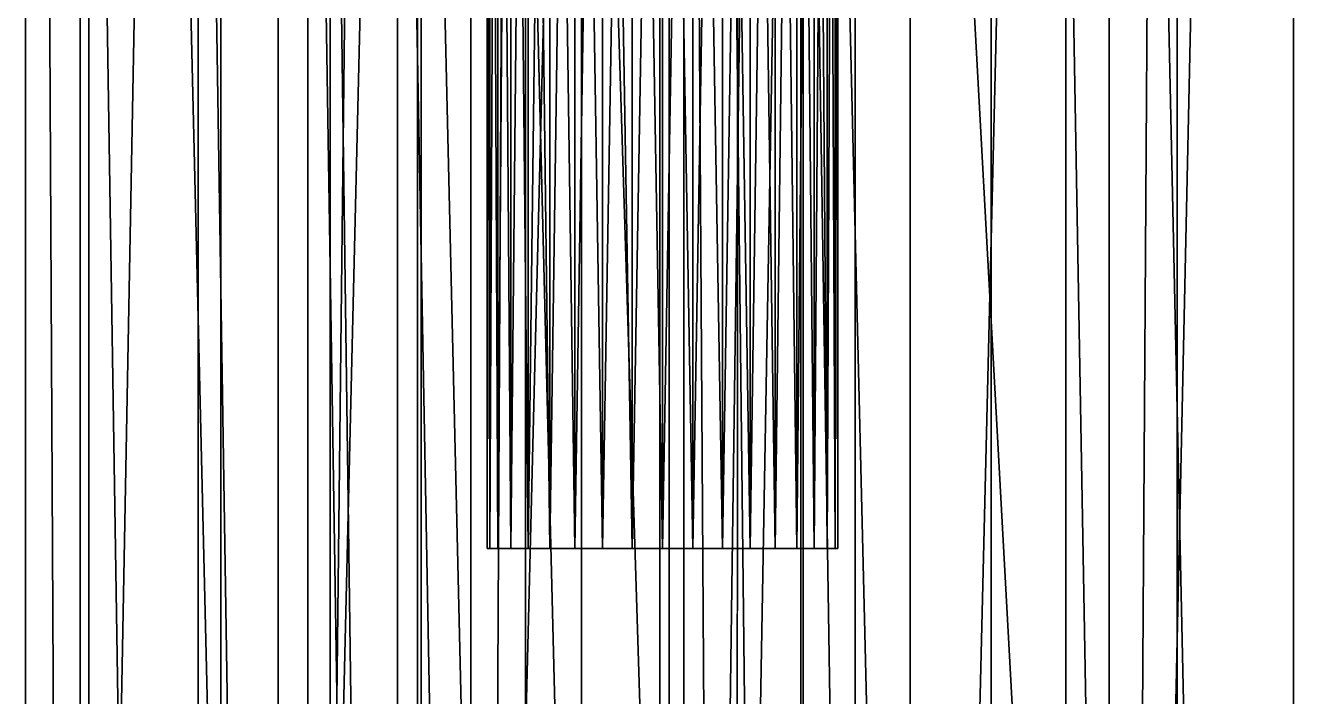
# Model space of a CAD drawing. Header units: metres. Extents: x -1.83 to 1.83, y -2.28 to 6.34.
# Drawn here: x -0.724 to 0, y 1.905 to 2.288 of the extents above; entities that cross this region are included whole.
import ezdxf

# ---------------------------------------------------------------- set-up
doc = ezdxf.new("R2010")
doc.units = ezdxf.units.M

msp = doc.modelspace()

# ---------------------------------------------------------------- linework, layer by layer
at = {"layer": 'Cylinder'}
for points in [[(-0.46013, 1.98929, 0.41647), (-0.45861, 2.98929, 0.43383), (-0.45861, 1.98929, 0.43383)], [(-0.46013, 1.98929, 0.41647), (-0.46013, 2.98929, 0.41647), (-0.45861, 2.98929, 0.43383)], [(-0.45861, 1.98929, 0.3991), (-0.46013, 2.98929, 0.41647), (-0.46013, 1.98929, 0.41647)], [(-0.45861, 1.98929, 0.3991), (-0.45861, 2.98929, 0.3991), (-0.46013, 2.98929, 0.41647)], [(-0.45861, 1.98929, 0.43383), (-0.4541, 2.98929, 0.45067), (-0.4541, 1.98929, 0.45067)], [(-0.45861, 1.98929, 0.43383), (-0.45861, 2.98929, 0.43383), (-0.4541, 2.98929, 0.45067)], [(-0.4541, 1.98929, 0.38227), (-0.45861, 2.98929, 0.3991), (-0.45861, 1.98929, 0.3991)], [(-0.4541, 1.98929, 0.38227), (-0.4541, 2.98929, 0.38227), (-0.45861, 2.98929, 0.3991)], [(-0.4541, 1.98929, 0.45067), (-0.44673, 2.98929, 0.46647), (-0.44673, 1.98929, 0.46647)], [(-0.4541, 1.98929, 0.45067), (-0.4541, 2.98929, 0.45067), (-0.44673, 2.98929, 0.46647)], [(-0.44673, 1.98929, 0.36647), (-0.4541, 2.98929, 0.38227), (-0.4541, 1.98929, 0.38227)], [(-0.44673, 1.98929, 0.36647), (-0.44673, 2.98929, 0.36647), (-0.4541, 2.98929, 0.38227)], [(-0.44673, 1.98929, 0.46647), (-0.43673, 2.98929, 0.48075), (-0.43673, 1.98929, 0.48075)], [(-0.44673, 1.98929, 0.46647), (-0.44673, 2.98929, 0.46647), (-0.43673, 2.98929, 0.48075)], [(-0.43673, 1.98929, 0.35219), (-0.44673, 2.98929, 0.36647), (-0.44673, 1.98929, 0.36647)], [(-0.43673, 1.98929, 0.35219), (-0.43673, 2.98929, 0.35219), (-0.44673, 2.98929, 0.36647)], [(-0.43673, 1.98929, 0.48075), (-0.42441, 2.98929, 0.49307), (-0.42441, 1.98929, 0.49307)], [(-0.43673, 1.98929, 0.48075), (-0.43673, 2.98929, 0.48075), (-0.42441, 2.98929, 0.49307)], [(-0.42441, 1.98929, 0.33986), (-0.43673, 2.98929, 0.35219), (-0.43673, 1.98929, 0.35219)], [(-0.42441, 1.98929, 0.33986), (-0.42441, 2.98929, 0.33986), (-0.43673, 2.98929, 0.35219)], [(-0.42441, 1.98929, 0.49307), (-0.41013, 2.98929, 0.50307), (-0.41013, 1.98929, 0.50307)], [(-0.42441, 1.98929, 0.49307), (-0.42441, 2.98929, 0.49307), (-0.41013, 2.98929, 0.50307)], [(-0.41013, 1.98929, 0.32987), (-0.42441, 2.98929, 0.33986), (-0.42441, 1.98929, 0.33986)], [(-0.41013, 1.98929, 0.32987), (-0.41013, 2.98929, 0.32987), (-0.42441, 2.98929, 0.33986)], [(-0.41013, 1.98929, 0.50307), (-0.39433, 2.98929, 0.51044), (-0.39433, 1.98929, 0.51044)], [(-0.41013, 1.98929, 0.50307), (-0.41013, 2.98929, 0.50307), (-0.39433, 2.98929, 0.51044)], [(-0.39433, 1.98929, 0.3225), (-0.41013, 2.98929, 0.32987), (-0.41013, 1.98929, 0.32987)], [(-0.39433, 1.98929, 0.3225), (-0.39433, 2.98929, 0.3225), (-0.41013, 2.98929, 0.32987)], [(-0.39433, 1.98929, 0.51044), (-0.37749, 2.98929, 0.51495), (-0.37749, 1.98929, 0.51495)], [(-0.39433, 1.98929, 0.51044), (-0.39433, 2.98929, 0.51044), (-0.37749, 2.98929, 0.51495)], [(-0.37749, 1.98929, 0.31799), (-0.39433, 2.98929, 0.3225), (-0.39433, 1.98929, 0.3225)], [(-0.37749, 1.98929, 0.31799), (-0.37749, 2.98929, 0.31799), (-0.39433, 2.98929, 0.3225)], [(-0.37749, 1.98929, 0.51495), (-0.36013, 2.98929, 0.51647), (-0.36013, 1.98929, 0.51647)], [(-0.37749, 1.98929, 0.51495), (-0.37749, 2.98929, 0.51495), (-0.36013, 2.98929, 0.51647)], [(-0.36013, 1.98929, 0.31647), (-0.37749, 2.98929, 0.31799), (-0.37749, 1.98929, 0.31799)], [(-0.36013, 1.98929, 0.31647), (-0.36013, 2.98929, 0.31647), (-0.37749, 2.98929, 0.31799)], [(-0.34276, 1.98929, 0.31799), (-0.36013, 2.98929, 0.31647), (-0.36013, 1.98929, 0.31647)], [(-0.34276, 1.98929, 0.31799), (-0.34276, 2.98929, 0.31799), (-0.36013, 2.98929, 0.31647)], [(-0.36013, 1.98929, 0.51647), (-0.34276, 2.98929, 0.51495), (-0.34276, 1.98929, 0.51495)], [(-0.36013, 1.98929, 0.51647), (-0.36013, 2.98929, 0.51647), (-0.34276, 2.98929, 0.51495)], [(-0.32592, 1.98929, 0.3225), (-0.34276, 2.98929, 0.31799), (-0.34276, 1.98929, 0.31799)], [(-0.32592, 1.98929, 0.3225), (-0.32592, 2.98929, 0.3225), (-0.34276, 2.98929, 0.31799)], [(-0.34276, 1.98929, 0.51495), (-0.32592, 2.98929, 0.51044), (-0.32592, 1.98929, 0.51044)], [(-0.34276, 1.98929, 0.51495), (-0.34276, 2.98929, 0.51495), (-0.32592, 2.98929, 0.51044)], [(-0.31013, 1.98929, 0.32987), (-0.32592, 2.98929, 0.3225), (-0.32592, 1.98929, 0.3225)], [(-0.31013, 1.98929, 0.32987), (-0.31013, 2.98929, 0.32987), (-0.32592, 2.98929, 0.3225)], [(-0.32592, 1.98929, 0.51044), (-0.31013, 2.98929, 0.50307), (-0.31013, 1.98929, 0.50307)], [(-0.32592, 1.98929, 0.51044), (-0.32592, 2.98929, 0.51044), (-0.31013, 2.98929, 0.50307)], [(-0.29585, 1.98929, 0.33986), (-0.31013, 2.98929, 0.32987), (-0.31013, 1.98929, 0.32987)], [(-0.29585, 1.98929, 0.33986), (-0.29585, 2.98929, 0.33986), (-0.31013, 2.98929, 0.32987)], [(-0.31013, 1.98929, 0.50307), (-0.29585, 2.98929, 0.49307), (-0.29585, 1.98929, 0.49307)], [(-0.31013, 1.98929, 0.50307), (-0.31013, 2.98929, 0.50307), (-0.29585, 2.98929, 0.49307)], [(-0.28352, 1.98929, 0.35219), (-0.29585, 2.98929, 0.33986), (-0.29585, 1.98929, 0.33986)], [(-0.28352, 1.98929, 0.35219), (-0.28352, 2.98929, 0.35219), (-0.29585, 2.98929, 0.33986)], [(-0.29585, 1.98929, 0.49307), (-0.28352, 2.98929, 0.48075), (-0.28352, 1.98929, 0.48075)], [(-0.29585, 1.98929, 0.49307), (-0.29585, 2.98929, 0.49307), (-0.28352, 2.98929, 0.48075)], [(-0.27352, 1.98929, 0.36647), (-0.28352, 2.98929, 0.35219), (-0.28352, 1.98929, 0.35219)], [(-0.27352, 1.98929, 0.36647), (-0.27352, 2.98929, 0.36647), (-0.28352, 2.98929, 0.35219)], [(-0.28352, 1.98929, 0.48075), (-0.27352, 2.98929, 0.46647), (-0.27352, 1.98929, 0.46647)], [(-0.28352, 1.98929, 0.48075), (-0.28352, 2.98929, 0.48075), (-0.27352, 2.98929, 0.46647)], [(-0.26616, 1.98929, 0.38227), (-0.27352, 2.98929, 0.36647), (-0.27352, 1.98929, 0.36647)], [(-0.26616, 1.98929, 0.38227), (-0.26616, 2.98929, 0.38227), (-0.27352, 2.98929, 0.36647)], [(-0.27352, 1.98929, 0.46647), (-0.26616, 2.98929, 0.45067), (-0.26616, 1.98929, 0.45067)], [(-0.27352, 1.98929, 0.46647), (-0.27352, 2.98929, 0.46647), (-0.26616, 2.98929, 0.45067)], [(-0.26165, 1.98929, 0.3991), (-0.26616, 2.98929, 0.38227), (-0.26616, 1.98929, 0.38227)], [(-0.26165, 1.98929, 0.3991), (-0.26165, 2.98929, 0.3991), (-0.26616, 2.98929, 0.38227)], [(-0.26616, 1.98929, 0.45067), (-0.26165, 2.98929, 0.43383), (-0.26165, 1.98929, 0.43383)], [(-0.26616, 1.98929, 0.45067), (-0.26616, 2.98929, 0.45067), (-0.26165, 2.98929, 0.43383)], [(-0.26013, 1.98929, 0.41647), (-0.26165, 2.98929, 0.3991), (-0.26165, 1.98929, 0.3991)], [(-0.26013, 1.98929, 0.41647), (-0.26013, 2.98929, 0.41647), (-0.26165, 2.98929, 0.3991)], [(-0.26165, 1.98929, 0.43383), (-0.26013, 2.98929, 0.41647), (-0.26013, 1.98929, 0.41647)], [(-0.26165, 1.98929, 0.43383), (-0.26165, 2.98929, 0.43383), (-0.26013, 2.98929, 0.41647)], [(-0.36013, 1.98929, 0.41647), (-0.46013, 1.98929, 0.41647), (-0.45861, 1.98929, 0.43383)], [(-0.46013, 1.98929, 0.41647), (-0.45861, 1.98929, 0.43383), (-0.45861, 1.98929, 0.43383)], [(-0.46013, 1.98929, 0.41647), (-0.46013, 1.98929, 0.41647), (-0.45861, 1.98929, 0.43383)], [(-0.36013, 1.98929, 0.41647), (-0.46013, 1.98929, 0.41647), (-0.36013, 1.98929, 0.41647)], [(-0.36013, 1.98929, 0.41647), (-0.45861, 1.98929, 0.3991), (-0.46013, 1.98929, 0.41647)], [(-0.45861, 1.98929, 0.3991), (-0.46013, 1.98929, 0.41647), (-0.46013, 1.98929, 0.41647)], [(-0.45861, 1.98929, 0.3991), (-0.45861, 1.98929, 0.3991), (-0.46013, 1.98929, 0.41647)], [(-0.36013, 1.98929, 0.41647), (-0.45861, 1.98929, 0.43383), (-0.4541, 1.98929, 0.45067)], [(-0.45861, 1.98929, 0.43383), (-0.4541, 1.98929, 0.45067), (-0.4541, 1.98929, 0.45067)], [(-0.45861, 1.98929, 0.43383), (-0.45861, 1.98929, 0.43383), (-0.4541, 1.98929, 0.45067)], [(-0.36013, 1.98929, 0.41647), (-0.45861, 1.98929, 0.43383), (-0.36013, 1.98929, 0.41647)], [(-0.36013, 1.98929, 0.41647), (-0.45861, 1.98929, 0.3991), (-0.36013, 1.98929, 0.41647)], [(-0.36013, 1.98929, 0.41647), (-0.4541, 1.98929, 0.38227), (-0.45861, 1.98929, 0.3991)], [(-0.4541, 1.98929, 0.38227), (-0.45861, 1.98929, 0.3991), (-0.45861, 1.98929, 0.3991)], [(-0.4541, 1.98929, 0.38227), (-0.4541, 1.98929, 0.38227), (-0.45861, 1.98929, 0.3991)], [(-0.36013, 1.98929, 0.41647), (-0.4541, 1.98929, 0.45067), (-0.44673, 1.98929, 0.46647)], [(-0.4541, 1.98929, 0.45067), (-0.44673, 1.98929, 0.46647), (-0.44673, 1.98929, 0.46647)], [(-0.4541, 1.98929, 0.45067), (-0.4541, 1.98929, 0.45067), (-0.44673, 1.98929, 0.46647)], [(-0.36013, 1.98929, 0.41647), (-0.4541, 1.98929, 0.45067), (-0.36013, 1.98929, 0.41647)], [(-0.36013, 1.98929, 0.41647), (-0.4541, 1.98929, 0.38227), (-0.36013, 1.98929, 0.41647)], [(-0.36013, 1.98929, 0.41647), (-0.44673, 1.98929, 0.36647), (-0.4541, 1.98929, 0.38227)], [(-0.44673, 1.98929, 0.36647), (-0.4541, 1.98929, 0.38227), (-0.4541, 1.98929, 0.38227)], [(-0.44673, 1.98929, 0.36647), (-0.44673, 1.98929, 0.36647), (-0.4541, 1.98929, 0.38227)], [(-0.36013, 1.98929, 0.41647), (-0.44673, 1.98929, 0.46647), (-0.43673, 1.98929, 0.48075)], [(-0.44673, 1.98929, 0.46647), (-0.43673, 1.98929, 0.48075), (-0.43673, 1.98929, 0.48075)], [(-0.44673, 1.98929, 0.46647), (-0.44673, 1.98929, 0.46647), (-0.43673, 1.98929, 0.48075)], [(-0.36013, 1.98929, 0.41647), (-0.44673, 1.98929, 0.46647), (-0.36013, 1.98929, 0.41647)], [(-0.36013, 1.98929, 0.41647), (-0.44673, 1.98929, 0.36647), (-0.36013, 1.98929, 0.41647)], [(-0.36013, 1.98929, 0.41647), (-0.43673, 1.98929, 0.35219), (-0.44673, 1.98929, 0.36647)], [(-0.43673, 1.98929, 0.35219), (-0.44673, 1.98929, 0.36647), (-0.44673, 1.98929, 0.36647)], [(-0.43673, 1.98929, 0.35219), (-0.43673, 1.98929, 0.35219), (-0.44673, 1.98929, 0.36647)], [(-0.36013, 1.98929, 0.41647), (-0.43673, 1.98929, 0.48075), (-0.42441, 1.98929, 0.49307)], [(-0.43673, 1.98929, 0.48075), (-0.42441, 1.98929, 0.49307), (-0.42441, 1.98929, 0.49307)], [(-0.43673, 1.98929, 0.48075), (-0.43673, 1.98929, 0.48075), (-0.42441, 1.98929, 0.49307)], [(-0.36013, 1.98929, 0.41647), (-0.43673, 1.98929, 0.48075), (-0.36013, 1.98929, 0.41647)], [(-0.36013, 1.98929, 0.41647), (-0.43673, 1.98929, 0.35219), (-0.36013, 1.98929, 0.41647)], [(-0.36013, 1.98929, 0.41647), (-0.42441, 1.98929, 0.33986), (-0.43673, 1.98929, 0.35219)], [(-0.42441, 1.98929, 0.33986), (-0.43673, 1.98929, 0.35219), (-0.43673, 1.98929, 0.35219)], [(-0.42441, 1.98929, 0.33986), (-0.42441, 1.98929, 0.33986), (-0.43673, 1.98929, 0.35219)], [(-0.36013, 1.98929, 0.41647), (-0.42441, 1.98929, 0.49307), (-0.41013, 1.98929, 0.50307)], [(-0.42441, 1.98929, 0.49307), (-0.41013, 1.98929, 0.50307), (-0.41013, 1.98929, 0.50307)], [(-0.42441, 1.98929, 0.49307), (-0.42441, 1.98929, 0.49307), (-0.41013, 1.98929, 0.50307)], [(-0.36013, 1.98929, 0.41647), (-0.42441, 1.98929, 0.49307), (-0.36013, 1.98929, 0.41647)], [(-0.36013, 1.98929, 0.41647), (-0.42441, 1.98929, 0.33986), (-0.36013, 1.98929, 0.41647)], [(-0.36013, 1.98929, 0.41647), (-0.41013, 1.98929, 0.32987), (-0.42441, 1.98929, 0.33986)], [(-0.41013, 1.98929, 0.32987), (-0.42441, 1.98929, 0.33986), (-0.42441, 1.98929, 0.33986)], [(-0.41013, 1.98929, 0.32987), (-0.41013, 1.98929, 0.32987), (-0.42441, 1.98929, 0.33986)], [(-0.36013, 1.98929, 0.41647), (-0.41013, 1.98929, 0.50307), (-0.39433, 1.98929, 0.51044)], [(-0.41013, 1.98929, 0.50307), (-0.39433, 1.98929, 0.51044), (-0.39433, 1.98929, 0.51044)], [(-0.41013, 1.98929, 0.50307), (-0.41013, 1.98929, 0.50307), (-0.39433, 1.98929, 0.51044)], [(-0.36013, 1.98929, 0.41647), (-0.41013, 1.98929, 0.50307), (-0.36013, 1.98929, 0.41647)], [(-0.36013, 1.98929, 0.41647), (-0.41013, 1.98929, 0.32987), (-0.36013, 1.98929, 0.41647)], [(-0.36013, 1.98929, 0.41647), (-0.39433, 1.98929, 0.3225), (-0.41013, 1.98929, 0.32987)], [(-0.39433, 1.98929, 0.3225), (-0.41013, 1.98929, 0.32987), (-0.41013, 1.98929, 0.32987)], [(-0.39433, 1.98929, 0.3225), (-0.39433, 1.98929, 0.3225), (-0.41013, 1.98929, 0.32987)], [(-0.36013, 1.98929, 0.41647), (-0.39433, 1.98929, 0.51044), (-0.37749, 1.98929, 0.51495)], [(-0.39433, 1.98929, 0.51044), (-0.37749, 1.98929, 0.51495), (-0.37749, 1.98929, 0.51495)], [(-0.39433, 1.98929, 0.51044), (-0.39433, 1.98929, 0.51044), (-0.37749, 1.98929, 0.51495)], [(-0.36013, 1.98929, 0.41647), (-0.39433, 1.98929, 0.51044), (-0.36013, 1.98929, 0.41647)], [(-0.36013, 1.98929, 0.41647), (-0.39433, 1.98929, 0.3225), (-0.36013, 1.98929, 0.41647)], [(-0.36013, 1.98929, 0.41647), (-0.37749, 1.98929, 0.31799), (-0.39433, 1.98929, 0.3225)], [(-0.37749, 1.98929, 0.31799), (-0.39433, 1.98929, 0.3225), (-0.39433, 1.98929, 0.3225)], [(-0.37749, 1.98929, 0.31799), (-0.37749, 1.98929, 0.31799), (-0.39433, 1.98929, 0.3225)], [(-0.36013, 1.98929, 0.41647), (-0.37749, 1.98929, 0.51495), (-0.36013, 1.98929, 0.51647)], [(-0.37749, 1.98929, 0.51495), (-0.36013, 1.98929, 0.51647), (-0.36013, 1.98929, 0.51647)], [(-0.37749, 1.98929, 0.51495), (-0.37749, 1.98929, 0.51495), (-0.36013, 1.98929, 0.51647)], [(-0.36013, 1.98929, 0.41647), (-0.37749, 1.98929, 0.51495), (-0.36013, 1.98929, 0.41647)], [(-0.36013, 1.98929, 0.41647), (-0.37749, 1.98929, 0.31799), (-0.36013, 1.98929, 0.41647)], [(-0.36013, 1.98929, 0.41647), (-0.36013, 1.98929, 0.31647), (-0.37749, 1.98929, 0.31799)], [(-0.36013, 1.98929, 0.31647), (-0.37749, 1.98929, 0.31799), (-0.37749, 1.98929, 0.31799)], [(-0.36013, 1.98929, 0.31647), (-0.36013, 1.98929, 0.31647), (-0.37749, 1.98929, 0.31799)], [(-0.36013, 1.98929, 0.41647), (-0.36013, 1.98929, 0.51647), (-0.36013, 1.98929, 0.41647)], [(-0.36013, 1.98929, 0.41647), (-0.36013, 1.98929, 0.31647), (-0.36013, 1.98929, 0.41647)], [(-0.36013, 1.98929, 0.41647), (-0.34276, 1.98929, 0.31799), (-0.36013, 1.98929, 0.31647)], [(-0.34276, 1.98929, 0.31799), (-0.36013, 1.98929, 0.31647), (-0.36013, 1.98929, 0.31647)], [(-0.34276, 1.98929, 0.31799), (-0.34276, 1.98929, 0.31799), (-0.36013, 1.98929, 0.31647)], [(-0.36013, 1.98929, 0.41647), (-0.34276, 1.98929, 0.31799), (-0.36013, 1.98929, 0.41647)], [(-0.36013, 1.98929, 0.41647), (-0.32592, 1.98929, 0.3225), (-0.34276, 1.98929, 0.31799)], [(-0.36013, 1.98929, 0.41647), (-0.32592, 1.98929, 0.3225), (-0.36013, 1.98929, 0.41647)], [(-0.36013, 1.98929, 0.41647), (-0.31013, 1.98929, 0.32987), (-0.32592, 1.98929, 0.3225)], [(-0.36013, 1.98929, 0.41647), (-0.31013, 1.98929, 0.32987), (-0.36013, 1.98929, 0.41647)], [(-0.36013, 1.98929, 0.41647), (-0.29585, 1.98929, 0.33986), (-0.31013, 1.98929, 0.32987)], [(-0.36013, 1.98929, 0.41647), (-0.29585, 1.98929, 0.33986), (-0.36013, 1.98929, 0.41647)], [(-0.36013, 1.98929, 0.41647), (-0.28352, 1.98929, 0.35219), (-0.29585, 1.98929, 0.33986)], [(-0.36013, 1.98929, 0.41647), (-0.28352, 1.98929, 0.35219), (-0.36013, 1.98929, 0.41647)], [(-0.36013, 1.98929, 0.41647), (-0.27352, 1.98929, 0.36647), (-0.28352, 1.98929, 0.35219)], [(-0.36013, 1.98929, 0.41647), (-0.27352, 1.98929, 0.36647), (-0.36013, 1.98929, 0.41647)], [(-0.36013, 1.98929, 0.41647), (-0.26616, 1.98929, 0.38227), (-0.27352, 1.98929, 0.36647)], [(-0.36013, 1.98929, 0.41647), (-0.26616, 1.98929, 0.38227), (-0.36013, 1.98929, 0.41647)], [(-0.36013, 1.98929, 0.41647), (-0.26165, 1.98929, 0.3991), (-0.26616, 1.98929, 0.38227)], [(-0.36013, 1.98929, 0.41647), (-0.26165, 1.98929, 0.3991), (-0.36013, 1.98929, 0.41647)], [(-0.36013, 1.98929, 0.41647), (-0.26013, 1.98929, 0.41647), (-0.26165, 1.98929, 0.3991)], [(-0.36013, 1.98929, 0.41647), (-0.26013, 1.98929, 0.41647), (-0.36013, 1.98929, 0.41647)], [(-0.36013, 1.98929, 0.41647), (-0.26165, 1.98929, 0.43383), (-0.26013, 1.98929, 0.41647)], [(-0.36013, 1.98929, 0.41647), (-0.26165, 1.98929, 0.43383), (-0.36013, 1.98929, 0.41647)], [(-0.36013, 1.98929, 0.41647), (-0.26616, 1.98929, 0.45067), (-0.26165, 1.98929, 0.43383)], [(-0.36013, 1.98929, 0.41647), (-0.26616, 1.98929, 0.45067), (-0.36013, 1.98929, 0.41647)], [(-0.36013, 1.98929, 0.41647), (-0.27352, 1.98929, 0.46647), (-0.26616, 1.98929, 0.45067)], [(-0.36013, 1.98929, 0.41647), (-0.27352, 1.98929, 0.46647), (-0.36013, 1.98929, 0.41647)], [(-0.36013, 1.98929, 0.41647), (-0.28352, 1.98929, 0.48075), (-0.27352, 1.98929, 0.46647)], [(-0.36013, 1.98929, 0.41647), (-0.28352, 1.98929, 0.48075), (-0.36013, 1.98929, 0.41647)], [(-0.36013, 1.98929, 0.41647), (-0.29585, 1.98929, 0.49307), (-0.28352, 1.98929, 0.48075)], [(-0.36013, 1.98929, 0.41647), (-0.29585, 1.98929, 0.49307), (-0.36013, 1.98929, 0.41647)], [(-0.36013, 1.98929, 0.41647), (-0.31013, 1.98929, 0.50307), (-0.29585, 1.98929, 0.49307)], [(-0.36013, 1.98929, 0.41647), (-0.31013, 1.98929, 0.50307), (-0.36013, 1.98929, 0.41647)], [(-0.36013, 1.98929, 0.41647), (-0.32592, 1.98929, 0.51044), (-0.31013, 1.98929, 0.50307)], [(-0.36013, 1.98929, 0.41647), (-0.32592, 1.98929, 0.51044), (-0.36013, 1.98929, 0.41647)], [(-0.36013, 1.98929, 0.41647), (-0.34276, 1.98929, 0.51495), (-0.32592, 1.98929, 0.51044)], [(-0.36013, 1.98929, 0.41647), (-0.34276, 1.98929, 0.51495), (-0.36013, 1.98929, 0.41647)], [(-0.36013, 1.98929, 0.41647), (-0.36013, 1.98929, 0.51647), (-0.34276, 1.98929, 0.51495)], [(-0.36013, 1.98929, 0.51647), (-0.34276, 1.98929, 0.51495), (-0.34276, 1.98929, 0.51495)], [(-0.36013, 1.98929, 0.51647), (-0.36013, 1.98929, 0.51647), (-0.34276, 1.98929, 0.51495)], [(-0.32592, 1.98929, 0.3225), (-0.34276, 1.98929, 0.31799), (-0.34276, 1.98929, 0.31799)], [(-0.32592, 1.98929, 0.3225), (-0.32592, 1.98929, 0.3225), (-0.34276, 1.98929, 0.31799)], [(-0.34276, 1.98929, 0.51495), (-0.32592, 1.98929, 0.51044), (-0.32592, 1.98929, 0.51044)], [(-0.34276, 1.98929, 0.51495), (-0.34276, 1.98929, 0.51495), (-0.32592, 1.98929, 0.51044)], [(-0.31013, 1.98929, 0.32987), (-0.32592, 1.98929, 0.3225), (-0.32592, 1.98929, 0.3225)], [(-0.31013, 1.98929, 0.32987), (-0.31013, 1.98929, 0.32987), (-0.32592, 1.98929, 0.3225)], [(-0.32592, 1.98929, 0.51044), (-0.31013, 1.98929, 0.50307), (-0.31013, 1.98929, 0.50307)], [(-0.32592, 1.98929, 0.51044), (-0.32592, 1.98929, 0.51044), (-0.31013, 1.98929, 0.50307)], [(-0.29585, 1.98929, 0.33986), (-0.31013, 1.98929, 0.32987), (-0.31013, 1.98929, 0.32987)], [(-0.29585, 1.98929, 0.33986), (-0.29585, 1.98929, 0.33986), (-0.31013, 1.98929, 0.32987)], [(-0.31013, 1.98929, 0.50307), (-0.29585, 1.98929, 0.49307), (-0.29585, 1.98929, 0.49307)], [(-0.31013, 1.98929, 0.50307), (-0.31013, 1.98929, 0.50307), (-0.29585, 1.98929, 0.49307)], [(-0.28352, 1.98929, 0.35219), (-0.29585, 1.98929, 0.33986), (-0.29585, 1.98929, 0.33986)], [(-0.28352, 1.98929, 0.35219), (-0.28352, 1.98929, 0.35219), (-0.29585, 1.98929, 0.33986)], [(-0.29585, 1.98929, 0.49307), (-0.28352, 1.98929, 0.48075), (-0.28352, 1.98929, 0.48075)], [(-0.29585, 1.98929, 0.49307), (-0.29585, 1.98929, 0.49307), (-0.28352, 1.98929, 0.48075)], [(-0.27352, 1.98929, 0.36647), (-0.28352, 1.98929, 0.35219), (-0.28352, 1.98929, 0.35219)], [(-0.27352, 1.98929, 0.36647), (-0.27352, 1.98929, 0.36647), (-0.28352, 1.98929, 0.35219)], [(-0.28352, 1.98929, 0.48075), (-0.27352, 1.98929, 0.46647), (-0.27352, 1.98929, 0.46647)], [(-0.28352, 1.98929, 0.48075), (-0.28352, 1.98929, 0.48075), (-0.27352, 1.98929, 0.46647)], [(-0.26616, 1.98929, 0.38227), (-0.27352, 1.98929, 0.36647), (-0.27352, 1.98929, 0.36647)], [(-0.26616, 1.98929, 0.38227), (-0.26616, 1.98929, 0.38227), (-0.27352, 1.98929, 0.36647)], [(-0.27352, 1.98929, 0.46647), (-0.26616, 1.98929, 0.45067), (-0.26616, 1.98929, 0.45067)], [(-0.27352, 1.98929, 0.46647), (-0.27352, 1.98929, 0.46647), (-0.26616, 1.98929, 0.45067)], [(-0.26165, 1.98929, 0.3991), (-0.26616, 1.98929, 0.38227), (-0.26616, 1.98929, 0.38227)], [(-0.26165, 1.98929, 0.3991), (-0.26165, 1.98929, 0.3991), (-0.26616, 1.98929, 0.38227)], [(-0.26616, 1.98929, 0.45067), (-0.26165, 1.98929, 0.43383), (-0.26165, 1.98929, 0.43383)], [(-0.26616, 1.98929, 0.45067), (-0.26616, 1.98929, 0.45067), (-0.26165, 1.98929, 0.43383)], [(-0.26013, 1.98929, 0.41647), (-0.26165, 1.98929, 0.3991), (-0.26165, 1.98929, 0.3991)], [(-0.26013, 1.98929, 0.41647), (-0.26013, 1.98929, 0.41647), (-0.26165, 1.98929, 0.3991)], [(-0.26165, 1.98929, 0.43383), (-0.26013, 1.98929, 0.41647), (-0.26013, 1.98929, 0.41647)], [(-0.26165, 1.98929, 0.43383), (-0.26165, 1.98929, 0.43383), (-0.26013, 1.98929, 0.41647)]]:
    msp.add_3dface(points, dxfattribs=at)
at = {"layer": 'Prism'}
for points in [[(-0.35624, -1.04699, 0.44355), (-0.25017, 4.95301, 0.54962), (-0.25017, -1.04699, 0.54962)], [(-0.35624, -1.04699, 0.44355), (-0.35624, 4.95301, 0.44355), (-0.25017, 4.95301, 0.54962)], [(-0.31742, -1.04699, 0.29866), (-0.35624, 4.95301, 0.44355), (-0.35624, -1.04699, 0.44355)], [(-0.31742, -1.04699, 0.29866), (-0.31741, 4.95301, 0.29866), (-0.35624, 4.95301, 0.44355)], [(-0.17253, -1.04699, 0.25984), (-0.31741, 4.95301, 0.29866), (-0.31742, -1.04699, 0.29866)], [(-0.17253, -1.04699, 0.25984), (-0.17253, 4.95301, 0.25984), (-0.31741, 4.95301, 0.29866)], [(-0.25017, -1.04699, 0.54962), (-0.10528, 4.95301, 0.5108), (-0.10528, -1.04699, 0.51079)], [(-0.25017, -1.04699, 0.54962), (-0.25017, 4.95301, 0.54962), (-0.10528, 4.95301, 0.5108)], [(-0.06646, -1.04699, 0.36591), (-0.17253, 4.95301, 0.25984), (-0.17253, -1.04699, 0.25984)], [(-0.06646, -1.04699, 0.36591), (-0.06646, 4.95301, 0.36591), (-0.17253, 4.95301, 0.25984)], [(-0.10528, -1.04699, 0.51079), (-0.06646, 4.95301, 0.36591), (-0.06646, -1.04699, 0.36591)], [(-0.10528, -1.04699, 0.51079), (-0.10528, 4.95301, 0.5108), (-0.06646, 4.95301, 0.36591)]]:
    msp.add_3dface(points, dxfattribs=at)
at = {"layer": 'Prism 1'}
for points in [[(-0.57947, -1.04699, 0.32743), (-0.51137, 4.95301, 0.46108), (-0.51137, -1.04699, 0.46108)], [(-0.57947, -1.04699, 0.32743), (-0.57947, 4.95301, 0.32743), (-0.51137, 4.95301, 0.46108)], [(-0.49777, -1.04699, 0.20163), (-0.57947, 4.95301, 0.32743), (-0.57947, -1.04699, 0.32743)], [(-0.49777, -1.04699, 0.20163), (-0.49777, 4.95301, 0.20163), (-0.57947, 4.95301, 0.32743)], [(-0.51137, -1.04699, 0.46108), (-0.36158, 4.95301, 0.46893), (-0.36158, -1.04699, 0.46893)], [(-0.51137, -1.04699, 0.46108), (-0.51137, 4.95301, 0.46108), (-0.36158, 4.95301, 0.46893)], [(-0.34798, -1.04699, 0.20948), (-0.49777, 4.95301, 0.20163), (-0.49777, -1.04699, 0.20163)], [(-0.34798, -1.04699, 0.20948), (-0.34798, 4.95301, 0.20948), (-0.49777, 4.95301, 0.20163)], [(-0.36158, -1.04699, 0.46893), (-0.27988, 4.95301, 0.34313), (-0.27988, -1.04699, 0.34313)], [(-0.36158, -1.04699, 0.46893), (-0.36158, 4.95301, 0.46893), (-0.27988, 4.95301, 0.34313)], [(-0.27988, -1.04699, 0.34313), (-0.34798, 4.95301, 0.20948), (-0.34798, -1.04699, 0.20948)], [(-0.27988, -1.04699, 0.34313), (-0.27988, 4.95301, 0.34313), (-0.34798, 4.95301, 0.20948)]]:
    msp.add_3dface(points, dxfattribs=at)
at = {"layer": 'Prism 17'}
for points in [[(-0.6875, -1.03535, 0.03927), (0.6875, 2.96465, 0.03927), (0.6875, -1.03535, 0.03927)], [(-0.6875, -1.03535, 0.03927), (-0.6875, 2.96465, 0.03927), (0.6875, 2.96465, 0.03927)], [(-0.625, -1.03535, -0.05448), (-0.6875, 2.96465, 0.03927), (-0.6875, -1.03535, 0.03927)], [(-0.625, -1.03535, -0.05448), (-0.625, 2.96465, -0.05448), (-0.6875, 2.96465, 0.03927)], [(-0.5625, -1.03535, 0.00802), (-0.625, 2.96465, -0.05448), (-0.625, -1.03535, -0.05448)], [(-0.5625, -1.03535, 0.00802), (-0.5625, 2.96465, 0.00802), (-0.625, 2.96465, -0.05448)], [(-0.5, -1.03535, -0.08573), (-0.5625, 2.96465, 0.00802), (-0.5625, -1.03535, 0.00802)], [(-0.5, -1.03535, -0.08573), (-0.5, 2.96465, -0.08573), (-0.5625, 2.96465, 0.00802)], [(-0.40625, -1.03535, -0.02323), (-0.5, 2.96465, -0.08573), (-0.5, -1.03535, -0.08573)], [(-0.40625, -1.03535, -0.02323), (-0.40625, 2.96465, -0.02323), (-0.5, 2.96465, -0.08573)], [(-0.28125, -1.03535, -0.11698), (-0.40625, 2.96465, -0.02323), (-0.40625, -1.03535, -0.02323)], [(-0.28125, -1.03535, -0.11698), (-0.28125, 2.96465, -0.11698), (-0.40625, 2.96465, -0.02323)], [(-0.21875, -1.03535, -0.05448), (-0.28125, 2.96465, -0.11698), (-0.28125, -1.03535, -0.11698)], [(-0.21875, -1.03535, -0.05448), (-0.21875, 2.96465, -0.05448), (-0.28125, 2.96465, -0.11698)], [(0, -1.03535, -0.11698), (-0.21875, 2.96465, -0.05448), (-0.21875, -1.03535, -0.05448)], [(0, -1.03535, -0.11698), (0, 2.96465, -0.11698), (-0.21875, 2.96465, -0.05448)], [(0.21875, -1.03535, -0.05448), (0, 2.96465, -0.11698), (0, -1.03535, -0.11698)]]:
    msp.add_3dface(points, dxfattribs=at)
at = {"layer": 'Prism 2'}
for points in [[(-0.72366, -1.04699, 0.20178), (-0.61219, 4.95301, 0.30215), (-0.61219, -1.04699, 0.30215)], [(-0.72366, -1.04699, 0.20178), (-0.72366, 4.95301, 0.20178), (-0.61219, 4.95301, 0.30215)], [(-0.69247, -1.04699, 0.05506), (-0.72366, 4.95301, 0.20178), (-0.72366, -1.04699, 0.20178)], [(-0.69247, -1.04699, 0.05506), (-0.69247, 4.95301, 0.05506), (-0.72366, 4.95301, 0.20178)], [(-0.54981, -1.04699, 0.0087), (-0.69247, 4.95301, 0.05506), (-0.69247, -1.04699, 0.05506)], [(-0.54981, -1.04699, 0.0087), (-0.54981, 4.95301, 0.0087), (-0.69247, 4.95301, 0.05506)], [(-0.61219, -1.04699, 0.30215), (-0.46953, 4.95301, 0.2558), (-0.46953, -1.04699, 0.2558)], [(-0.61219, -1.04699, 0.30215), (-0.61219, 4.95301, 0.30215), (-0.46953, 4.95301, 0.2558)], [(-0.43834, -1.04699, 0.10907), (-0.54981, 4.95301, 0.0087), (-0.54981, -1.04699, 0.0087)], [(-0.43834, -1.04699, 0.10907), (-0.43834, 4.95301, 0.10907), (-0.54981, 4.95301, 0.0087)], [(-0.46953, -1.04699, 0.2558), (-0.43834, 4.95301, 0.10907), (-0.43834, -1.04699, 0.10907)], [(-0.46953, -1.04699, 0.2558), (-0.46953, 4.95301, 0.2558), (-0.43834, 4.95301, 0.10907)]]:
    msp.add_3dface(points, dxfattribs=at)
at = {"layer": 'Prism 3'}
for points in [[(-0.1299, -0.99699, 0.52743), (0, 5.00301, 0.60243), (0, -0.99699, 0.60243)], [(-0.1299, -0.99699, 0.52743), (-0.1299, 5.00301, 0.52743), (0, 5.00301, 0.60243)], [(-0.1299, -0.99699, 0.37743), (-0.1299, 5.00301, 0.52743), (-0.1299, -0.99699, 0.52743)], [(-0.1299, -0.99699, 0.37743), (-0.1299, 5.00301, 0.37743), (-0.1299, 5.00301, 0.52743)], [(0, -0.99699, 0.30243), (-0.1299, 5.00301, 0.37743), (-0.1299, -0.99699, 0.37743)], [(0, -0.99699, 0.30243), (0, 5.00301, 0.30243), (-0.1299, 5.00301, 0.37743)]]:
    msp.add_3dface(points, dxfattribs=at)

doc.saveas('drawing.dxf')
